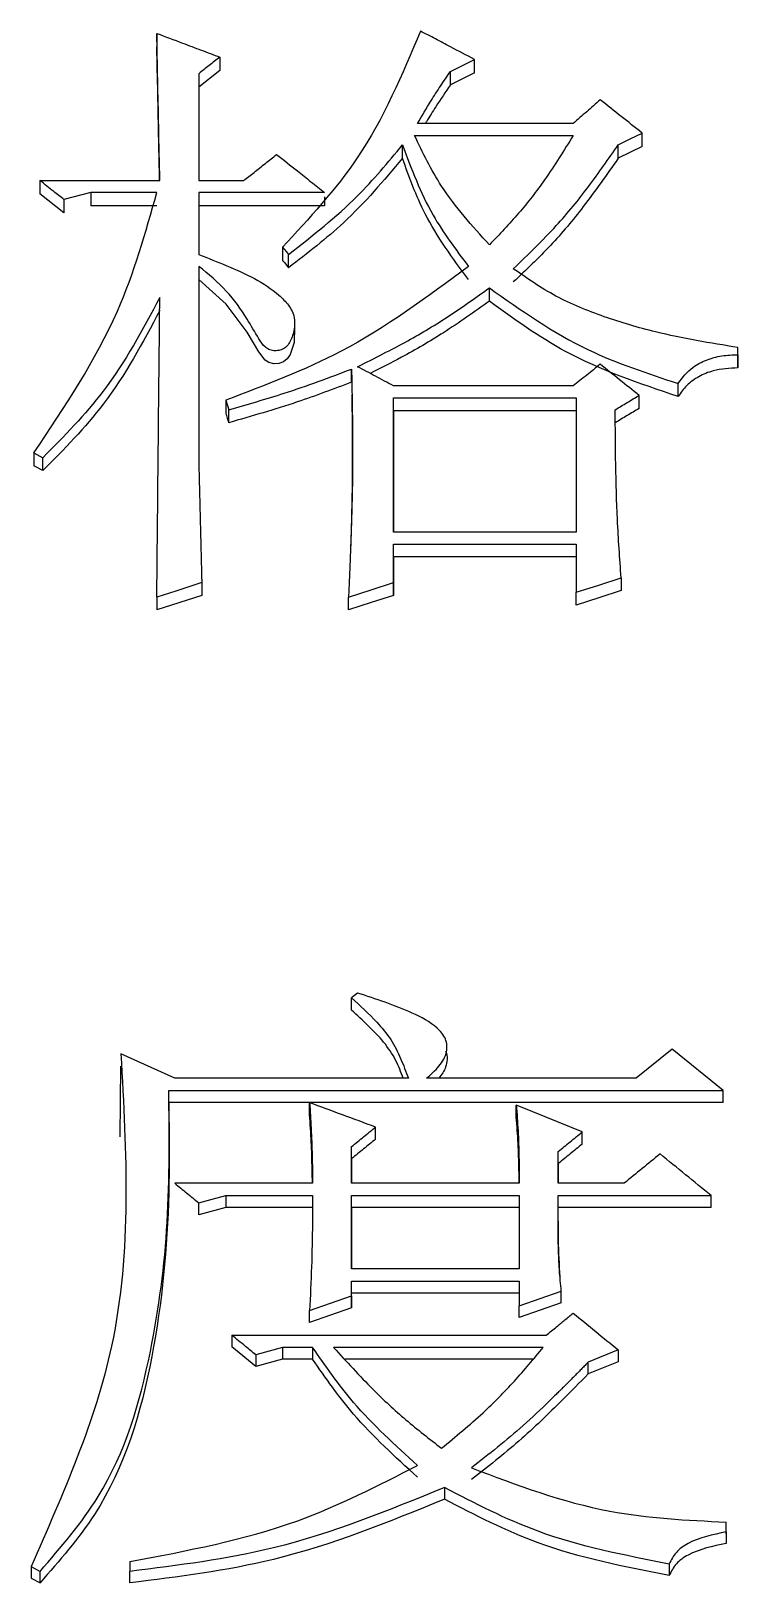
# Model space of a CAD drawing. Header units: millimetres. Extents: x 2344 to 4024, y 1094 to 2282.
# Drawn here: x 2724.1 to 2726.65, y 2069.34 to 2074.94 of the extents above; entities that cross this region are included whole.
import ezdxf

# ---------------------------------------------------------------- set-up
doc = ezdxf.new("R2010")
doc.units = ezdxf.units.MM

msp = doc.modelspace()

# ---------------------------------------------------------------- linework, layer by layer
at = {"color": 7, "linetype": 'Continuous', "lineweight": 25}
for p, q in [((2724.5556, 2074.9279), (2724.5556, 2074.8791)), ((2724.7828, 2074.7937), (2724.707, 2074.7339)), ((2724.7828, 2074.8424), (2724.7828, 2074.7937)), ((2725.6157, 2074.7424), (2725.6157, 2074.791)), ((2725.7022, 2074.7851), (2725.7022, 2074.8338)), ((2724.707, 2074.7825), (2724.7071, 2074.3968)), ((2724.707, 2074.7825), (2724.707, 2074.7339)), ((2724.707, 2074.7339), (2724.7071, 2074.3968)), ((2725.7022, 2074.7851), (2725.6157, 2074.7424)), ((2726.0592, 2074.6027), (2725.4967, 2074.6027)), ((2726.308, 2074.5201), (2726.308, 2074.5684)), ((2725.4427, 2074.4773), (2725.4427, 2074.5256)), ((2725.4859, 2074.5598), (2726.0592, 2074.5598)), ((2726.2215, 2074.4772), (2726.2215, 2074.5255)), ((2726.308, 2074.5201), (2726.2215, 2074.4772)), ((2724.1337, 2074.3968), (2724.5664, 2074.3968)), ((2724.1337, 2074.3968), (2724.1337, 2074.3487)), ((2724.7071, 2074.3968), (2724.8693, 2074.3968)), ((2724.2203, 2074.2801), (2724.1337, 2074.3487)), ((2724.3176, 2074.3539), (2724.2203, 2074.3281)), ((2724.5555, 2074.3539), (2724.3176, 2074.3539)), ((2724.3176, 2074.3539), (2724.3176, 2074.3059)), ((2725.1614, 2074.3539), (2724.7071, 2074.3539)), ((2724.7071, 2074.3539), (2724.7071, 2074.1305)), ((2724.7071, 2074.3539), (2724.7071, 2074.3059)), ((2724.2203, 2074.3281), (2724.2203, 2074.2801)), ((2724.5555, 2074.3059), (2724.3176, 2074.3059)), ((2724.7071, 2074.3059), (2724.7071, 2074.1288)), ((2725.1614, 2074.3059), (2724.7071, 2074.3059)), ((2725.1614, 2074.3379), (2725.1614, 2074.3059)), ((2725.0099, 2074.1564), (2725.0099, 2074.1086)), ((2725.0316, 2074.0827), (2725.0316, 2074.1305)), ((2724.7071, 2074.0875), (2724.7071, 2073.3798)), ((2724.7071, 2074.0875), (2724.7071, 2074.0398)), ((2724.7071, 2074.0397), (2724.7071, 2073.3798)), ((2725.0535, 2073.8417), (2725.0535, 2073.8894)), ((2726.6542, 2073.7686), (2726.6542, 2073.7945)), ((2726.6542, 2073.7472), (2726.6542, 2073.7945)), ((2726.6542, 2073.7686), (2726.6542, 2073.7214)), ((2725.2587, 2073.6696), (2725.2587, 2073.7169)), ((2726.0592, 2073.6564), (2725.4102, 2073.6564)), ((2725.4102, 2073.6133), (2726.07, 2073.6133)), ((2725.4102, 2073.1286), (2725.4102, 2073.6133)), ((2725.4102, 2073.5662), (2725.4102, 2073.6133)), ((2726.07, 2073.6133), (2726.07, 2073.1286)), ((2726.2972, 2073.5748), (2726.2972, 2073.6219)), ((2726.4378, 2073.6179), (2726.4378, 2073.6651)), ((2724.8044, 2073.6047), (2724.8152, 2073.5701)), ((2724.8044, 2073.6047), (2724.8044, 2073.5576)), ((2724.8152, 2073.523), (2724.8152, 2073.5701)), ((2725.4102, 2073.5662), (2725.4102, 2073.1286)), ((2726.07, 2073.5662), (2725.4102, 2073.5662)), ((2724.112, 2073.4145), (2724.1445, 2073.3972)), ((2724.112, 2073.4145), (2724.112, 2073.3676)), ((2724.1445, 2073.3504), (2724.1445, 2073.3972)), ((2724.1445, 2073.3504), (2724.1121, 2073.3676)), ((2726.07, 2073.1286), (2725.4102, 2073.1286)), ((2725.4102, 2073.0853), (2726.07, 2073.0853)), ((2725.4102, 2072.9464), (2725.4102, 2073.0853)), ((2725.4102, 2073.0389), (2725.4102, 2073.0853)), ((2726.07, 2073.0853), (2726.07, 2072.9117)), ((2725.4102, 2073.0389), (2725.4102, 2072.9002)), ((2726.07, 2073.0389), (2725.4102, 2073.0389)), ((2724.7179, 2072.9464), (2724.7179, 2072.9002)), ((2725.4102, 2072.9002), (2725.4102, 2072.9464)), ((2726.2323, 2072.9638), (2726.2323, 2072.9176)), ((2724.7179, 2072.9002), (2724.5556, 2072.8482)), ((2724.5556, 2072.8943), (2724.5556, 2072.8482)), ((2725.2479, 2072.8482), (2725.2479, 2072.8943)), ((2726.07, 2072.8655), (2726.07, 2072.9117)), ((2725.2804, 2071.4658), (2725.2588, 2071.4482)), ((2725.2588, 2071.404), (2725.2588, 2071.4482)), ((2725.5976, 2071.3), (2725.5976, 2071.3004)), ((2726.4162, 2071.2638), (2726.2864, 2071.1582)), ((2726.6001, 2071.1142), (2726.4162, 2071.2638)), ((2724.6205, 2071.1582), (2724.4258, 2071.2462)), ((2724.4233, 2070.9474), (2724.4258, 2071.2022)), ((2725.4643, 2071.1582), (2724.6205, 2071.1582)), ((2726.2864, 2071.1582), (2725.5292, 2071.1582)), ((2724.5988, 2071.1142), (2726.6001, 2071.1142)), ((2724.5988, 2071.0704), (2724.5988, 2071.1142)), ((2726.6001, 2071.0704), (2726.6001, 2071.1142)), ((2726.6001, 2071.0704), (2724.5988, 2071.0704)), ((2725.1073, 2071.0264), (2725.1073, 2071.0702)), ((2725.8537, 2071.0177), (2725.8537, 2071.0614)), ((2725.3453, 2070.9385), (2725.3453, 2070.9822)), ((2724.6006, 2070.9126), (2724.6006, 2070.9566)), ((2726.0917, 2070.9209), (2726.0917, 2070.9646)), ((2725.2588, 2070.7794), (2725.2588, 2070.9117)), ((2725.2588, 2070.8681), (2725.2588, 2070.9117)), ((2726.0052, 2070.7794), (2726.0052, 2070.8941)), ((2726.0052, 2070.8505), (2726.0052, 2070.8941)), ((2725.2588, 2070.8681), (2725.2588, 2070.7794)), ((2726.0052, 2070.8505), (2726.0052, 2070.7794)), ((2725.1181, 2070.7794), (2724.6206, 2070.7794)), ((2725.8645, 2070.7794), (2725.2588, 2070.7794)), ((2726.2431, 2070.7794), (2726.0052, 2070.7794)), ((2724.7071, 2070.6655), (2724.7071, 2070.7089)), ((2724.8044, 2070.7353), (2725.1181, 2070.7353)), ((2724.8044, 2070.7353), (2724.8044, 2070.692)), ((2725.2588, 2070.7353), (2725.8645, 2070.7353)), ((2725.2588, 2070.4704), (2725.2588, 2070.7353)), ((2725.2588, 2070.692), (2725.2588, 2070.7353)), ((2725.8645, 2070.7353), (2725.8645, 2070.4704)), ((2726.0052, 2070.7353), (2726.5568, 2070.7353)), ((2724.8044, 2070.692), (2724.7071, 2070.6655)), ((2725.1181, 2070.692), (2724.8044, 2070.692)), ((2725.2588, 2070.692), (2725.2588, 2070.4704)), ((2725.8645, 2070.692), (2725.2588, 2070.692)), ((2726.5568, 2070.692), (2726.0052, 2070.692)), ((2725.8645, 2070.4704), (2725.2588, 2070.4704)), ((2725.2588, 2070.4262), (2725.8645, 2070.4262)), ((2725.2588, 2070.3731), (2725.2588, 2070.4262)), ((2725.2588, 2070.3832), (2725.2588, 2070.4262)), ((2725.8645, 2070.4262), (2725.8645, 2070.3377)), ((2725.2588, 2070.3302), (2725.2588, 2070.3832)), ((2725.8645, 2070.3832), (2725.2588, 2070.3832)), ((2725.2588, 2070.3731), (2725.2588, 2070.3302)), ((2726.016, 2070.3479), (2726.016, 2070.3908)), ((2725.1073, 2070.2772), (2725.1073, 2070.32)), ((2725.8645, 2070.2949), (2725.8645, 2070.3377)), ((2724.8261, 2070.2315), (2725.9619, 2070.2315)), ((2724.8261, 2070.2315), (2724.8261, 2070.1888)), ((2724.9126, 2070.1181), (2724.8261, 2070.1888)), ((2725.01, 2070.1872), (2724.9126, 2070.1607)), ((2724.9126, 2070.1607), (2724.9126, 2070.1181)), ((2725.01, 2070.1446), (2724.9126, 2070.1181)), ((2725.1182, 2070.1872), (2725.01, 2070.1872)), ((2725.01, 2070.1872), (2725.01, 2070.1446)), ((2725.1182, 2070.1446), (2725.01, 2070.1446)), ((2725.1182, 2070.1872), (2725.1182, 2070.1446)), ((2725.9511, 2070.1873), (2725.1939, 2070.1872)), ((2725.9144, 2070.1446), (2725.234, 2070.1446)), ((2726.2215, 2070.1784), (2726.1133, 2070.1341)), ((2726.2215, 2070.1784), (2726.2215, 2070.1358)), ((2726.2215, 2070.1358), (2726.1133, 2070.0915)), ((2726.1133, 2070.0915), (2726.1133, 2070.1341)), ((2725.5941, 2069.6816), (2725.5941, 2069.6396)), ((2726.6109, 2069.5215), (2726.6109, 2069.5571)), ((2726.611, 2069.5153), (2726.6109, 2069.5571)), ((2726.6109, 2069.5215), (2726.611, 2069.4798)), ((2724.4583, 2069.4148), (2724.4583, 2069.3792)), ((2724.1013, 2069.3969), (2724.1338, 2069.3791)), ((2724.1013, 2069.3969), (2724.1013, 2069.3553)), ((2724.1338, 2069.3375), (2724.1338, 2069.3791)), ((2724.4583, 2069.3376), (2724.4583, 2069.3792)), ((2726.4054, 2069.4058), (2726.4054, 2069.3642)), ((2724.1013, 2069.3553), (2724.1338, 2069.3375))]:
    msp.add_line(p, q, dxfattribs=at)
at = {"color": 7, "linetype": 'Continuous', "lineweight": 25, "flags": 128}
for points in [[(2725.6157, 2074.791), (2725.659, 2074.8124), (2725.7022, 2074.8338)], [(2726.2215, 2074.5255), (2726.2647, 2074.547), (2726.308, 2074.5684)], [(2725.0099, 2074.1563), (2725.0154, 2074.1498), (2725.0235, 2074.1401), (2725.0316, 2074.1305)], [(2725.0099, 2074.1085), (2725.0154, 2074.102), (2725.0209, 2074.0954), (2725.0316, 2074.0827)], [(2725.0516, 2073.8417), (2725.051, 2073.813), (2725.0375, 2073.77), (2725.0265, 2073.7537), (2725.0129, 2073.7428), (2724.9959, 2073.7367), (2724.9779, 2073.7358), (2724.96, 2073.7405), (2724.9466, 2073.7495), (2724.9241, 2073.7791), (2724.8814, 2073.85), (2724.8064, 2073.9508), (2724.7071, 2074.0398), (2724.7071, 2074.0398)], [(2725.7564, 2073.9624), (2725.7564, 2073.9749), (2725.7564, 2073.9874), (2725.7564, 2074.01)], [(2724.7179, 2072.9464), (2724.6709, 2072.9313), (2724.6239, 2072.9162), (2724.5556, 2072.8943)], [(2725.2479, 2072.8943), (2725.3291, 2072.9204), (2725.4102, 2072.9464)], [(2726.07, 2072.9117), (2726.1512, 2072.9378), (2726.2323, 2072.9638)], [(2725.4102, 2072.9002), (2725.3291, 2072.8742), (2725.2479, 2072.8482)], [(2726.2323, 2072.9176), (2726.1512, 2072.8915), (2726.07, 2072.8655)], [(2724.7071, 2070.7089), (2724.7558, 2070.7221), (2724.8044, 2070.7353)], [(2726.5568, 2070.692), (2726.5568, 2070.7137), (2726.5568, 2070.7353)], [(2725.1073, 2070.32), (2725.1831, 2070.3466), (2725.2588, 2070.3731)], [(2725.8645, 2070.3377), (2725.9403, 2070.3643), (2726.016, 2070.3908)], [(2725.2588, 2070.3302), (2725.1831, 2070.3037), (2725.1073, 2070.2772)], [(2726.016, 2070.3479), (2725.9403, 2070.3214), (2725.8645, 2070.2949)]]:
    msp.add_lwpolyline(points, dxfattribs=at)
at = {"color": 7, "linetype": 'Continuous', "lineweight": 25}
for points, knots in [([(2724.5664, 2074.3968), (2724.5651, 2074.4616), (2724.5626, 2074.5826), (2724.559, 2074.7596), (2724.5567, 2074.8718), (2724.5556, 2074.9279)], [0, 0, 0, 0, 0.365313, 0.682655, 1, 1, 1, 1]), ([(2724.5556, 2074.9279), (2724.5865, 2074.9162), (2724.6398, 2074.8962), (2724.7156, 2074.8677), (2724.7604, 2074.8508), (2724.7828, 2074.8424)], [0, 0, 0, 0, 0.4083, 0.70415, 1, 1, 1, 1]), ([(2725.5075, 2074.9364), (2725.4415, 2074.779), (2725.3228, 2074.4959), (2725.1061, 2074.2608), (2725.0098, 2074.1563)], [0, 0, 0, 0, 0.555743, 1, 1, 1, 1]), ([(2725.7022, 2074.8338), (2725.6734, 2074.849), (2725.6265, 2074.8737), (2725.5616, 2074.9079), (2725.5255, 2074.9269), (2725.5075, 2074.9364)], [0, 0, 0, 0, 0.4440621, 0.722031, 1, 1, 1, 1]), ([(2724.5655, 2074.3968), (2724.5645, 2074.4456), (2724.5623, 2074.5504), (2724.5591, 2074.7112), (2724.5568, 2074.8231), (2724.5556, 2074.8791)], [0, 0, 0, 0, 0.302613, 0.651305, 1, 1, 1, 1]), ([(2724.7828, 2074.8424), (2724.7701, 2074.8324), (2724.7449, 2074.8124), (2724.7197, 2074.7925), (2724.707, 2074.7825)], [0, 0, 0, 0, 0.500001, 1, 1, 1, 1]), ([(2725.4967, 2074.6027), (2725.5126, 2074.6298), (2725.5393, 2074.6754), (2725.5799, 2074.7377), (2725.6038, 2074.7733), (2725.6157, 2074.791)], [0, 0, 0, 0, 0.425102, 0.712508, 1, 1, 1, 1]), ([(2725.6157, 2074.7424), (2725.5979, 2074.7162), (2725.568, 2074.6724), (2725.539, 2074.6252), (2725.5268, 2074.6048), (2725.5256, 2074.6027)], [0, 0, 0, 0, 0.5701108, 0.9548803, 1, 1, 1, 1]), ([(2726.1566, 2074.6883), (2726.1403, 2074.6741), (2726.1079, 2074.6455), (2726.0754, 2074.617), (2726.0592, 2074.6027)], [0, 0, 0, 0, 0.499999, 1, 1, 1, 1]), ([(2726.308, 2074.5684), (2726.2828, 2074.5884), (2726.2323, 2074.6284), (2726.1818, 2074.6683), (2726.1566, 2074.6883)], [0, 0, 0, 0, 0.499999, 1, 1, 1, 1]), ([(2725.0316, 2074.1305), (2725.1176, 2074.1978), (2725.2703, 2074.3173), (2725.3902, 2074.4623), (2725.4426, 2074.5255)], [0, 0, 0, 0, 0.56336, 1, 1, 1, 1]), ([(2725.4427, 2074.5255), (2725.4749, 2074.4392), (2725.5328, 2074.2842), (2725.6352, 2074.148), (2725.6807, 2074.0875)], [0, 0, 0, 0, 0.556662, 1, 1, 1, 1]), ([(2725.7564, 2074.1649), (2725.6945, 2074.2335), (2725.5848, 2074.3552), (2725.5159, 2074.4976), (2725.4859, 2074.5598)], [0, 0, 0, 0, 0.563444, 1, 1, 1, 1]), ([(2726.0592, 2074.5598), (2726.0259, 2074.506), (2725.9661, 2074.4094), (2725.864, 2074.2775), (2725.7923, 2074.2025), (2725.7564, 2074.1649)], [0, 0, 0, 0, 0.385333, 0.691671, 1, 1, 1, 1]), ([(2725.8429, 2074.0789), (2725.896, 2074.1298), (2725.9941, 2074.2238), (2726.1174, 2074.3755), (2726.1867, 2074.4754), (2726.2215, 2074.5255)], [0, 0, 0, 0, 0.370244, 0.684379, 1, 1, 1, 1]), ([(2724.8693, 2074.3968), (2724.8818, 2074.4067), (2724.9079, 2074.4274), (2724.9475, 2074.4589), (2724.9747, 2074.4804), (2724.9883, 2074.4912)], [0, 0, 0, 0, 0.314654, 0.657326, 1, 1, 1, 1]), ([(2724.9883, 2074.4912), (2725.0133, 2074.4714), (2725.0546, 2074.4387), (2725.1123, 2074.3929), (2725.145, 2074.3669), (2725.1614, 2074.3539)], [0, 0, 0, 0, 0.432645, 0.716322, 1, 1, 1, 1]), ([(2725.4426, 2074.4773), (2725.375, 2074.3972), (2725.2534, 2074.2532), (2725.0997, 2074.1351), (2725.0316, 2074.0827)], [0, 0, 0, 0, 0.55642, 1, 1, 1, 1]), ([(2725.6807, 2074.0398), (2725.6239, 2074.1171), (2725.523, 2074.2543), (2725.4671, 2074.4095), (2725.4427, 2074.4773)], [0, 0, 0, 0, 0.56299, 1, 1, 1, 1]), ([(2726.2215, 2074.4772), (2726.1805, 2074.4187), (2726.1047, 2074.3105), (2725.9794, 2074.1602), (2725.8885, 2074.0743), (2725.8429, 2074.0312)], [0, 0, 0, 0, 0.37028, 0.684001, 1, 1, 1, 1]), ([(2724.2203, 2074.3281), (2724.2079, 2074.338), (2724.1873, 2074.3543), (2724.1585, 2074.3772), (2724.142, 2074.3903), (2724.1337, 2074.3968)], [0, 0, 0, 0, 0.428361, 0.714181, 1, 1, 1, 1]), ([(2724.112, 2073.4145), (2724.2234, 2073.5812), (2724.4214, 2073.8774), (2724.5147, 2074.2089), (2724.5555, 2074.3539)], [0, 0, 0, 0, 0.562636, 1, 1, 1, 1]), ([(2724.7071, 2074.1305), (2724.7407, 2074.1171), (2724.8421, 2074.0769), (2724.9601, 2074.0221), (2725.0331, 2073.9482), (2725.0558, 2073.905), (2725.0522, 2073.8593), (2725.0428, 2073.8247), (2725.0279, 2073.8012), (2725.0135, 2073.7893), (2724.9962, 2073.7832), (2724.9776, 2073.7822), (2724.96, 2073.7867), (2724.9399, 2073.8009), (2724.9157, 2073.8397), (2724.8757, 2073.9096), (2724.8102, 2074.0031), (2724.7419, 2074.059), (2724.7071, 2074.0875)], [0, 0, 0, 0, 0.104454, 0.314535, 0.36541, 0.416687, 0.46169, 0.509284, 0.529555, 0.546771, 0.564035, 0.580952, 0.598427, 0.614259, 0.652193, 0.737824, 0.866635, 1, 1, 1, 1]), ([(2725.6807, 2074.0875), (2725.5329, 2073.9774), (2725.2668, 2073.7791), (2724.9467, 2073.6584), (2724.8044, 2073.6047)], [0, 0, 0, 0, 0.555385, 1, 1, 1, 1]), ([(2726.6542, 2073.7945), (2726.5543, 2073.8109), (2726.3902, 2073.8377), (2726.1708, 2073.9028), (2725.9938, 2073.9742), (2725.8929, 2074.0442), (2725.8429, 2074.0789)], [0, 0, 0, 0, 0.344082, 0.565383, 0.784584, 1, 1, 1, 1]), ([(2725.2804, 2073.7255), (2725.3414, 2073.756), (2725.4553, 2073.813), (2725.6146, 2073.9081), (2725.709, 2073.976), (2725.7564, 2074.01)], [0, 0, 0, 0, 0.365229, 0.6817828, 1, 1, 1, 1]), ([(2725.7564, 2074.01), (2725.8713, 2073.9288), (2726.0785, 2073.7824), (2726.3271, 2073.7012), (2726.4378, 2073.6651)], [0, 0, 0, 0, 0.554843, 1, 1, 1, 1]), ([(2724.5664, 2073.9755), (2724.5044, 2073.8591), (2724.3929, 2073.6497), (2724.2209, 2073.4748), (2724.1445, 2073.3972)], [0, 0, 0, 0, 0.556097, 1, 1, 1, 1]), ([(2724.5556, 2072.8943), (2724.5563, 2072.9625), (2724.5584, 2073.1774), (2724.5619, 2073.5382), (2724.5649, 2073.8298), (2724.5664, 2073.9755)], [0, 0, 0, 0, 0.188404, 0.594194, 1, 1, 1, 1]), ([(2725.7564, 2073.9624), (2725.7019, 2073.9234), (2725.6002, 2073.8507), (2725.4542, 2073.766), (2725.3635, 2073.7205), (2725.3256, 2073.7014)], [0, 0, 0, 0, 0.401974, 0.750243, 1, 1, 1, 1]), ([(2726.4378, 2073.6179), (2726.2976, 2073.6652), (2726.0493, 2073.7488), (2725.8452, 2073.8976), (2725.7564, 2073.9624)], [0, 0, 0, 0, 0.564881, 1, 1, 1, 1]), ([(2724.5664, 2073.928), (2724.5044, 2073.8117), (2724.3928, 2073.6026), (2724.2209, 2073.4279), (2724.1445, 2073.3504)], [0, 0, 0, 0, 0.5560424, 1, 1, 1, 1]), ([(2725.4102, 2073.6564), (2725.3885, 2073.668), (2725.3453, 2073.691), (2725.302, 2073.714), (2725.2804, 2073.7255)], [0, 0, 0, 0, 0.499999, 1, 1, 1, 1]), ([(2726.1566, 2073.7341), (2726.1404, 2073.7212), (2726.1079, 2073.6953), (2726.0754, 2073.6694), (2726.0592, 2073.6564)], [0, 0, 0, 0, 0.499998, 1, 1, 1, 1]), ([(2726.2972, 2073.6219), (2726.2738, 2073.6406), (2726.2269, 2073.678), (2726.18, 2073.7154), (2726.1566, 2073.7341)], [0, 0, 0, 0, 0.499999, 1, 1, 1, 1]), ([(2726.4378, 2073.6651), (2726.454, 2073.686), (2726.4811, 2073.7209), (2726.5396, 2073.7515), (2726.5955, 2073.7666), (2726.6346, 2073.768), (2726.6542, 2073.7686)], [0, 0, 0, 0, 0.328373, 0.548346, 0.773134, 1, 1, 1, 1]), ([(2726.6542, 2073.7214), (2726.6542, 2073.7243), (2726.6542, 2073.7291), (2726.6542, 2073.7358), (2726.6542, 2073.7415), (2726.6542, 2073.7453), (2726.6542, 2073.7472)], [0, 0, 0, 0, 0.34, 0.56, 0.78, 1, 1, 1, 1]), ([(2724.8152, 2073.5701), (2724.8824, 2073.5893), (2724.9911, 2073.6205), (2725.1383, 2073.6713), (2725.2186, 2073.7017), (2725.2587, 2073.7169)], [0, 0, 0, 0, 0.447142, 0.723428, 1, 1, 1, 1]), ([(2725.2587, 2073.6696), (2725.1938, 2073.645), (2725.0888, 2073.6051), (2724.9396, 2073.5593), (2724.8567, 2073.5351), (2724.8152, 2073.523)], [0, 0, 0, 0, 0.447314, 0.723589, 1, 1, 1, 1]), ([(2725.2587, 2073.7169), (2725.2588, 2073.7131), (2725.2589, 2073.7075), (2725.2591, 2073.7), (2725.2592, 2073.6944), (2725.2593, 2073.6888), (2725.2594, 2073.6832), (2725.2595, 2073.6757), (2725.2597, 2073.6683), (2725.2598, 2073.6608), (2725.2599, 2073.6552), (2725.26, 2073.6496), (2725.2601, 2073.644), (2725.2602, 2073.6365), (2725.2604, 2073.629), (2725.2605, 2073.6215), (2725.2606, 2073.6159), (2725.2607, 2073.6103), (2725.2608, 2073.6047), (2725.2609, 2073.5991), (2725.261, 2073.5935), (2725.2611, 2073.586), (2725.2612, 2073.5785), (2725.2613, 2073.571), (2725.2614, 2073.5635), (2725.2616, 2073.5542), (2725.2617, 2073.5429), (2725.2618, 2073.5317), (2725.262, 2073.5205), (2725.2621, 2073.5055), (2725.2623, 2073.4905), (2725.2624, 2073.4755), (2725.2625, 2073.4643), (2725.2625, 2073.4531), (2725.2626, 2073.4418), (2725.2626, 2073.4306), (2725.2626, 2073.4156), (2725.2626, 2073.4006), (2725.2625, 2073.3856), (2725.2625, 2073.3744), (2725.2624, 2073.3631), (2725.2623, 2073.3519), (2725.2622, 2073.3406), (2725.2621, 2073.3256), (2725.2619, 2073.3106), (2725.2616, 2073.2956), (2725.2614, 2073.2844), (2725.2612, 2073.2731), (2725.261, 2073.2619), (2725.2608, 2073.2506), (2725.2604, 2073.2356), (2725.26, 2073.2206), (2725.2596, 2073.2056), (2725.2593, 2073.1943), (2725.259, 2073.1831), (2725.2587, 2073.1718), (2725.2583, 2073.1606), (2725.2578, 2073.1455), (2725.2573, 2073.1305), (2725.2568, 2073.1155), (2725.2564, 2073.1043), (2725.256, 2073.093), (2725.2556, 2073.0817), (2725.2552, 2073.0705), (2725.2548, 2073.0592), (2725.2542, 2073.0442), (2725.2536, 2073.0291), (2725.253, 2073.0141), (2725.2525, 2073.0029), (2725.2521, 2072.9916), (2725.2516, 2072.9803), (2725.251, 2072.9653), (2725.2503, 2072.9502), (2725.2497, 2072.9352), (2725.2492, 2072.9239), (2725.2486, 2072.9103), (2725.2482, 2072.9004), (2725.2479, 2072.8943)], [0, 0, 0, 0, 0.013675, 0.020513, 0.02735, 0.034188, 0.041025, 0.047863, 0.061538, 0.068375, 0.075213, 0.082051, 0.088888, 0.095726, 0.109401, 0.116238, 0.123076, 0.129913, 0.136751, 0.143588, 0.150426, 0.157263, 0.170939, 0.177776, 0.184614, 0.198289, 0.211964, 0.225639, 0.239314, 0.252989, 0.280339, 0.294014, 0.307689, 0.321365, 0.33504, 0.348715, 0.36239, 0.38974, 0.403415, 0.41709, 0.430765, 0.44444, 0.458115, 0.471791, 0.499141, 0.512816, 0.526491, 0.540166, 0.553841, 0.567516, 0.581191, 0.608541, 0.622217, 0.635892, 0.649567, 0.663242, 0.676917, 0.690592, 0.717942, 0.731617, 0.745292, 0.758967, 0.772642, 0.786318, 0.799993, 0.813668, 0.841018, 0.854693, 0.868368, 0.882043, 0.895718, 0.909393, 0.936743, 0.950419, 0.964094, 0.977769, 1, 1, 1, 1]), ([(2726.6542, 2073.7214), (2726.6239, 2073.7196), (2726.5742, 2073.7167), (2726.5115, 2073.6914), (2726.4675, 2073.6593), (2726.4477, 2073.6316), (2726.4378, 2073.6179)], [0, 0, 0, 0, 0.348919, 0.571355, 0.788309, 1, 1, 1, 1]), ([(2725.2595, 2073.6255), (2725.2596, 2073.6188), (2725.2606, 2073.5622), (2725.2623, 2073.3878), (2725.2599, 2073.2345), (2725.2577, 2073.1501), (2725.2565, 2073.1094), (2725.2557, 2073.0858), (2725.2555, 2073.08), (2725.2554, 2073.077)], [0, 0, 0, 0, 0.058237, 0.493643, 0.756064, 0.862488, 0.925116, 0.960703, 1, 1, 1, 1]), ([(2726.2107, 2073.5701), (2726.2251, 2073.5787), (2726.2539, 2073.596), (2726.2828, 2073.6133), (2726.2972, 2073.6219)], [0, 0, 0, 0, 0.499999, 1, 1, 1, 1]), ([(2726.2972, 2073.5748), (2726.2828, 2073.5662), (2726.2539, 2073.5489), (2726.2251, 2073.5317), (2726.2107, 2073.523)], [0, 0, 0, 0, 0.499998, 1, 1, 1, 1]), ([(2726.2323, 2072.9638), (2726.2273, 2073.034), (2726.2175, 2073.1702), (2726.2121, 2073.3724), (2726.2112, 2073.5042), (2726.2107, 2073.5701)], [0, 0, 0, 0, 0.347124, 0.673492, 1, 1, 1, 1]), ([(2724.7071, 2073.3798), (2724.7071, 2073.3768), (2724.7073, 2073.3708), (2724.7075, 2073.3618), (2724.7077, 2073.3543), (2724.7079, 2073.3468), (2724.708, 2073.3408), (2724.7082, 2073.3348), (2724.7083, 2073.3288), (2724.7085, 2073.3213), (2724.7087, 2073.3138), (2724.7089, 2073.3063), (2724.7091, 2073.3003), (2724.7092, 2073.2928), (2724.7094, 2073.2853), (2724.7097, 2073.2763), (2724.7099, 2073.2673), (2724.7101, 2073.2597), (2724.7103, 2073.2522), (2724.7104, 2073.2447), (2724.7107, 2073.2327), (2724.711, 2073.2222), (2724.7113, 2073.2117), (2724.7115, 2073.2042), (2724.7118, 2073.1922), (2724.7121, 2073.1801), (2724.7124, 2073.1681), (2724.7126, 2073.1591), (2724.7128, 2073.1516), (2724.713, 2073.1441), (2724.7131, 2073.1366), (2724.7134, 2073.1245), (2724.7137, 2073.114), (2724.714, 2073.1035), (2724.7141, 2073.0975), (2724.7143, 2073.0899), (2724.7145, 2073.0839), (2724.7146, 2073.0764), (2724.7148, 2073.0704), (2724.715, 2073.0629), (2724.7151, 2073.0569), (2724.7153, 2073.0493), (2724.7155, 2073.0433), (2724.7157, 2073.0358), (2724.7158, 2073.0298), (2724.716, 2073.0223), (2724.7161, 2073.0162), (2724.7163, 2073.0087), (2724.7165, 2073.0027), (2724.7167, 2072.9952), (2724.7168, 2072.9892), (2724.717, 2072.9816), (2724.7172, 2072.9756), (2724.7173, 2072.9681), (2724.7175, 2072.9621), (2724.7177, 2072.9544), (2724.7178, 2072.9496), (2724.7179, 2072.9464)], [0, 0, 0, 0, 0.020805, 0.04161, 0.062415, 0.072817, 0.093622, 0.104024, 0.114427, 0.135232, 0.156036, 0.166439, 0.187244, 0.197646, 0.218451, 0.239256, 0.260061, 0.280866, 0.291268, 0.312073, 0.332878, 0.374488, 0.38489, 0.405695, 0.4265, 0.468109, 0.488914, 0.509719, 0.530524, 0.540926, 0.561731, 0.582536, 0.624146, 0.634548, 0.655353, 0.665756, 0.686561, 0.696963, 0.717768, 0.72817, 0.748975, 0.759378, 0.780182, 0.790585, 0.81139, 0.821792, 0.842597, 0.852999, 0.873804, 0.884207, 0.905012, 0.915414, 0.936219, 0.946621, 0.967426, 0.977829, 1, 1, 1, 1]), ([(2725.2588, 2071.4482), (2725.2901, 2071.4197), (2725.3415, 2071.3728), (2725.4029, 2071.2997), (2725.4369, 2071.2296), (2725.4552, 2071.182), (2725.4643, 2071.1582)], [0, 0, 0, 0, 0.345508, 0.566176, 0.783683, 1, 1, 1, 1]), ([(2725.5292, 2071.1582), (2725.545, 2071.1721), (2725.5762, 2071.1995), (2725.6064, 2071.2491), (2725.6023, 2071.3021), (2725.5576, 2071.3544), (2725.4479, 2071.4112), (2725.347, 2071.4441), (2725.2804, 2071.4658)], [0, 0, 0, 0, 0.119334, 0.235111, 0.326467, 0.420991, 0.617683, 1, 1, 1, 1]), ([(2725.4456, 2071.1582), (2725.4372, 2071.1802), (2725.4195, 2071.2262), (2725.3763, 2071.2904), (2725.3195, 2071.3485), (2725.2791, 2071.3854), (2725.2588, 2071.404)], [0, 0, 0, 0, 0.230715, 0.483743, 0.741016, 1, 1, 1, 1]), ([(2724.4258, 2071.2462), (2724.4457, 2070.8904), (2724.4812, 2070.2539), (2724.2176, 2069.6593), (2724.1013, 2069.3969)], [0, 0, 0, 0, 0.558854, 1, 1, 1, 1]), ([(2725.5975, 2071.256), (2725.5976, 2071.2558), (2725.6032, 2071.2471), (2725.6052, 2071.2267), (2725.5988, 2071.1925), (2725.5838, 2071.1714), (2725.5744, 2071.1582)], [0, 0, 0, 0, 0.0049475, 0.2908283, 0.5560785, 1, 1, 1, 1]), ([(2724.1338, 2069.3791), (2724.2094, 2069.4666), (2724.4107, 2069.6997), (2724.5407, 2070.1472), (2724.6038, 2070.6411), (2724.6005, 2070.9558), (2724.5988, 2071.1142)], [0, 0, 0, 0, 0.180534, 0.481185, 0.738841, 1, 1, 1, 1]), ([(2724.5988, 2071.0704), (2724.6001, 2070.9618), (2724.6036, 2070.656), (2724.5566, 2070.1535), (2724.4122, 2069.6553), (2724.2039, 2069.4176), (2724.1338, 2069.3375)], [0, 0, 0, 0, 0.179534, 0.505448, 0.833516, 1, 1, 1, 1]), ([(2725.1073, 2071.0702), (2725.1093, 2071.0395), (2725.1135, 2070.9757), (2725.1167, 2070.8787), (2725.1177, 2070.8125), (2725.1181, 2070.7794)], [0, 0, 0, 0, 0.317979, 0.65893, 1, 1, 1, 1]), ([(2725.3453, 2070.9822), (2725.3056, 2070.9969), (2725.2263, 2071.0262), (2725.147, 2071.0556), (2725.1073, 2071.0702)], [0, 0, 0, 0, 0.499999, 1, 1, 1, 1]), ([(2725.8537, 2071.0614), (2725.856, 2071.0306), (2725.8606, 2070.9684), (2725.8635, 2070.8743), (2725.8642, 2070.8111), (2725.8645, 2070.7794)], [0, 0, 0, 0, 0.328217, 0.664033, 1, 1, 1, 1]), ([(2726.0917, 2070.9646), (2726.052, 2070.9807), (2725.9727, 2071.013), (2725.8934, 2071.0453), (2725.8537, 2071.0614)], [0, 0, 0, 0, 0.499999, 1, 1, 1, 1]), ([(2725.1174, 2070.7794), (2725.1171, 2070.7961), (2725.1164, 2070.8457), (2725.1137, 2070.9281), (2725.1094, 2070.9937), (2725.1073, 2071.0264)], [0, 0, 0, 0, 0.202528, 0.601166, 1, 1, 1, 1]), ([(2725.2588, 2070.9117), (2725.2732, 2070.9234), (2725.302, 2070.9469), (2725.3309, 2070.9704), (2725.3453, 2070.9822)], [0, 0, 0, 0, 0.500001, 1, 1, 1, 1]), ([(2725.8639, 2070.7794), (2725.8637, 2070.7959), (2725.8632, 2070.8438), (2725.8607, 2070.9233), (2725.8561, 2070.9862), (2725.8537, 2071.0177)], [0, 0, 0, 0, 0.2065, 0.603092, 1, 1, 1, 1]), ([(2725.3453, 2070.9385), (2725.3309, 2070.9268), (2725.302, 2070.9033), (2725.2732, 2070.8798), (2725.2588, 2070.8681)], [0, 0, 0, 0, 0.499998, 1, 1, 1, 1]), ([(2726.0052, 2070.8941), (2726.0196, 2070.9058), (2726.0484, 2070.9293), (2726.0773, 2070.9528), (2726.0917, 2070.9646)], [0, 0, 0, 0, 0.5000005, 1, 1, 1, 1]), ([(2726.0917, 2070.9209), (2726.0773, 2070.9092), (2726.0484, 2070.8857), (2726.0196, 2070.8622), (2726.0052, 2070.8505)], [0, 0, 0, 0, 0.4999977, 1, 1, 1, 1]), ([(2726.373, 2070.8853), (2726.3513, 2070.8676), (2726.3081, 2070.8324), (2726.2648, 2070.7971), (2726.2431, 2070.7794)], [0, 0, 0, 0, 0.500001, 1, 1, 1, 1]), ([(2726.5568, 2070.7353), (2726.5262, 2070.7603), (2726.4649, 2070.8103), (2726.4036, 2070.8603), (2726.373, 2070.8853)], [0, 0, 0, 0, 0.5, 1, 1, 1, 1]), ([(2724.6206, 2070.7794), (2724.635, 2070.7677), (2724.6638, 2070.7442), (2724.6927, 2070.7206), (2724.7071, 2070.7089)], [0, 0, 0, 0, 0.499999, 1, 1, 1, 1]), ([(2725.1181, 2070.7353), (2725.118, 2070.7022), (2725.1177, 2070.6165), (2725.1148, 2070.478), (2725.1098, 2070.3727), (2725.1073, 2070.32)], [0, 0, 0, 0, 0.239549, 0.619699, 1, 1, 1, 1]), ([(2726.016, 2070.3908), (2726.0136, 2070.416), (2726.0106, 2070.4475), (2726.0085, 2070.4822), (2726.0078, 2070.4948), (2726.0073, 2070.5043), (2726.0069, 2070.5137), (2726.0065, 2070.5232), (2726.006, 2070.5358), (2726.0057, 2070.5485), (2726.0053, 2070.5611), (2726.0052, 2070.5706), (2726.005, 2070.58), (2726.0048, 2070.5895), (2726.0047, 2070.599), (2726.0046, 2070.6116), (2726.0046, 2070.6242), (2726.0045, 2070.6368), (2726.0045, 2070.6463), (2726.0046, 2070.6558), (2726.0046, 2070.6652), (2726.0047, 2070.6747), (2726.0047, 2070.6842), (2726.0048, 2070.692), (2726.0048, 2070.6999), (2726.0049, 2070.7062), (2726.0049, 2070.7125), (2726.005, 2070.7173), (2726.005, 2070.722), (2726.0051, 2070.728), (2726.0051, 2070.7325), (2726.0052, 2070.7353)], [0, 0, 0, 0, 0.219728, 0.274659, 0.302124, 0.329589, 0.357054, 0.384519, 0.411984, 0.466914, 0.494379, 0.521844, 0.549309, 0.576774, 0.604239, 0.631703, 0.686633, 0.714098, 0.741563, 0.769028, 0.796493, 0.823958, 0.851423, 0.878888, 0.89262, 0.920085, 0.933818, 0.94755, 0.961283, 0.975015, 1, 1, 1, 1]), ([(2726.0053, 2070.6644), (2726.0053, 2070.6647), (2726.0053, 2070.6667), (2726.0053, 2070.6706), (2726.0053, 2070.6798), (2726.0052, 2070.6883), (2726.0052, 2070.7038), (2726.0052, 2070.7136), (2726.0052, 2070.7194)], [0, 0, 0, 0, 0.017551, 0.111249, 0.196743, 0.493071, 0.696882, 1, 1, 1, 1]), ([(2726.0126, 2070.4274), (2726.0126, 2070.4274), (2726.0126, 2070.4274), (2726.0126, 2070.4281), (2726.0105, 2070.4611), (2726.0063, 2070.5466), (2726.0057, 2070.6106), (2726.0054, 2070.6483), (2726.0053, 2070.6605), (2726.0053, 2070.6644)], [0, 0, 0, 0, 0.004122, 0.010144, 0.023857, 0.559001, 0.866591, 0.95816, 1, 1, 1, 1]), ([(2725.9619, 2070.2315), (2725.9744, 2070.2417), (2725.9968, 2070.2601), (2726.0293, 2070.2867), (2726.0493, 2070.303), (2726.0593, 2070.3112)], [0, 0, 0, 0, 0.384576, 0.692287, 1, 1, 1, 1]), ([(2726.0593, 2070.3112), (2726.0863, 2070.2891), (2726.1404, 2070.2448), (2726.1945, 2070.2005), (2726.2215, 2070.1784)], [0, 0, 0, 0, 0.4999994, 1, 1, 1, 1]), ([(2724.9126, 2070.1607), (2724.9003, 2070.1708), (2724.8797, 2070.1877), (2724.8508, 2070.2113), (2724.8343, 2070.2248), (2724.8261, 2070.2315)], [0, 0, 0, 0, 0.428361, 0.714181, 1, 1, 1, 1]), ([(2725.4967, 2069.7616), (2725.4161, 2069.8348), (2725.2729, 2069.9646), (2725.1652, 2070.1196), (2725.1182, 2070.1872)], [0, 0, 0, 0, 0.56329, 1, 1, 1, 1]), ([(2725.4967, 2069.7195), (2725.4161, 2069.7926), (2725.2729, 2069.9222), (2725.1652, 2070.077), (2725.1182, 2070.1446)], [0, 0, 0, 0, 0.563337, 1, 1, 1, 1]), ([(2725.1939, 2070.1872), (2725.2404, 2070.1362), (2725.3231, 2070.0457), (2725.4535, 2069.9242), (2725.54, 2069.8572), (2725.5833, 2069.8237)], [0, 0, 0, 0, 0.391375, 0.694883, 1, 1, 1, 1]), ([(2725.5833, 2069.8237), (2725.6345, 2069.8655), (2725.7275, 2069.9415), (2725.8485, 2070.0649), (2725.9168, 2070.1464), (2725.9511, 2070.1873)], [0, 0, 0, 0, 0.378477, 0.688442, 1, 1, 1, 1]), ([(2726.1133, 2070.1341), (2726.1095, 2070.1302), (2726.1038, 2070.1244), (2726.0961, 2070.1166), (2726.0904, 2070.1107), (2726.0846, 2070.1049), (2726.0789, 2070.0991), (2726.0731, 2070.0932), (2726.0673, 2070.0874), (2726.0616, 2070.0816), (2726.0558, 2070.0758), (2726.05, 2070.07), (2726.0423, 2070.0622), (2726.0346, 2070.0545), (2726.0268, 2070.0468), (2726.021, 2070.041), (2726.0152, 2070.0352), (2726.0093, 2070.0294), (2726.0035, 2070.0237), (2725.9918, 2070.0122), (2725.9505, 2069.9722), (2725.8531, 2069.8793), (2725.7549, 2069.8023), (2725.6915, 2069.7527)], [0, 0, 0, 0, 0.028965, 0.043448, 0.057931, 0.072414, 0.086896, 0.101379, 0.115862, 0.130344, 0.144827, 0.15931, 0.173793, 0.202758, 0.217241, 0.231723, 0.246206, 0.260689, 0.275172, 0.289654, 0.347586, 0.579334, 1, 1, 1, 1]), ([(2726.1133, 2070.0915), (2726.0826, 2070.0604), (2726.0012, 2069.978), (2725.8654, 2069.8462), (2725.7496, 2069.7559), (2725.6915, 2069.7106)], [0, 0, 0, 0, 0.231872, 0.614997, 1, 1, 1, 1]), ([(2724.4583, 2069.4148), (2724.6646, 2069.4536), (2725.0306, 2069.5223), (2725.3552, 2069.6889), (2725.4967, 2069.7616)], [0, 0, 0, 0, 0.563872, 1, 1, 1, 1]), ([(2725.6915, 2069.7527), (2725.8558, 2069.6907), (2726.1511, 2069.5794), (2726.4696, 2069.564), (2726.6109, 2069.5571)], [0, 0, 0, 0, 0.55643, 1, 1, 1, 1]), ([(2725.5941, 2069.6816), (2725.3915, 2069.5988), (2725.0276, 2069.4502), (2724.6331, 2069.401), (2724.4583, 2069.3792)], [0, 0, 0, 0, 0.557128, 1, 1, 1, 1]), ([(2725.5941, 2069.6396), (2725.3914, 2069.557), (2725.0276, 2069.4085), (2724.6331, 2069.3594), (2724.4583, 2069.3376)], [0, 0, 0, 0, 0.557096, 1, 1, 1, 1]), ([(2726.4054, 2069.4058), (2726.2443, 2069.4373), (2725.9584, 2069.4932), (2725.7048, 2069.6244), (2725.5941, 2069.6816)], [0, 0, 0, 0, 0.563683, 1, 1, 1, 1]), ([(2726.4054, 2069.3642), (2726.2443, 2069.3957), (2725.9584, 2069.4515), (2725.7048, 2069.5825), (2725.5941, 2069.6396)], [0, 0, 0, 0, 0.563727, 1, 1, 1, 1]), ([(2726.6109, 2069.5215), (2726.5634, 2069.512), (2726.4976, 2069.4987), (2726.4285, 2069.4507), (2726.413, 2069.4206), (2726.4054, 2069.4058)], [0, 0, 0, 0, 0.571287, 0.789427, 1, 1, 1, 1]), ([(2726.611, 2069.4798), (2726.5634, 2069.4702), (2726.4976, 2069.457), (2726.4286, 2069.4091), (2726.413, 2069.379), (2726.4054, 2069.3642)], [0, 0, 0, 0, 0.571439, 0.78955, 1, 1, 1, 1]), ([(2726.611, 2069.5153), (2726.611, 2069.5087), (2726.611, 2069.4968), (2726.611, 2069.485), (2726.611, 2069.4798)], [0, 0, 0, 0, 0.56, 1, 1, 1, 1])]:
    msp.add_open_spline(points, degree=3, knots=knots, dxfattribs=at)
msp.add_open_spline([(2724.8044, 2073.5576), (2724.8062, 2073.5518), (2724.8098, 2073.5403), (2724.8134, 2073.5288), (2724.8152, 2073.523)], degree=3, dxfattribs=at)

doc.saveas('drawing.dxf')
